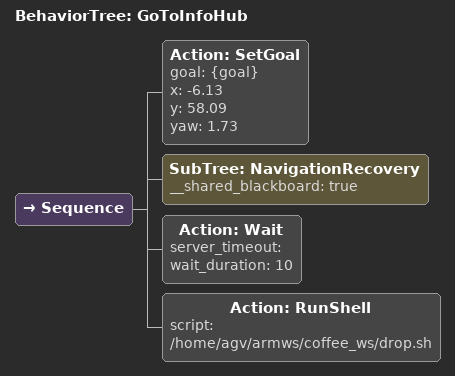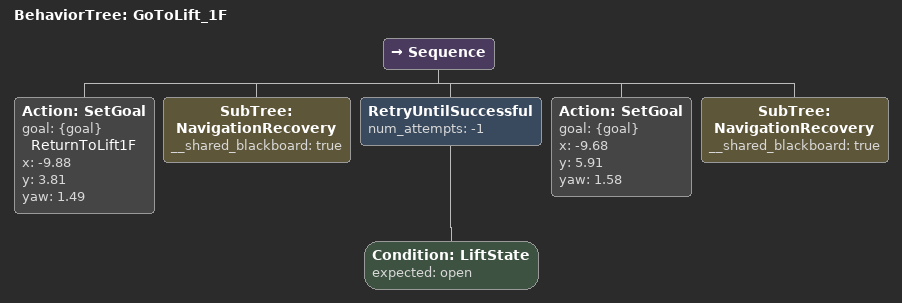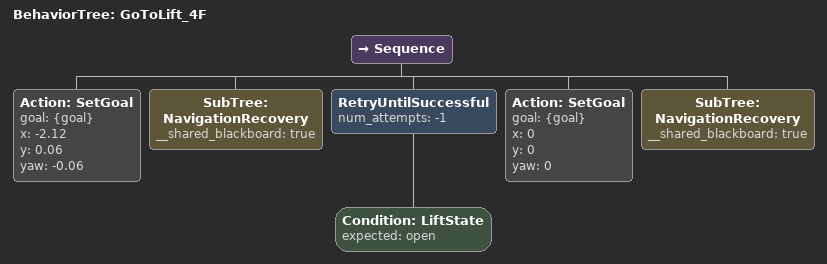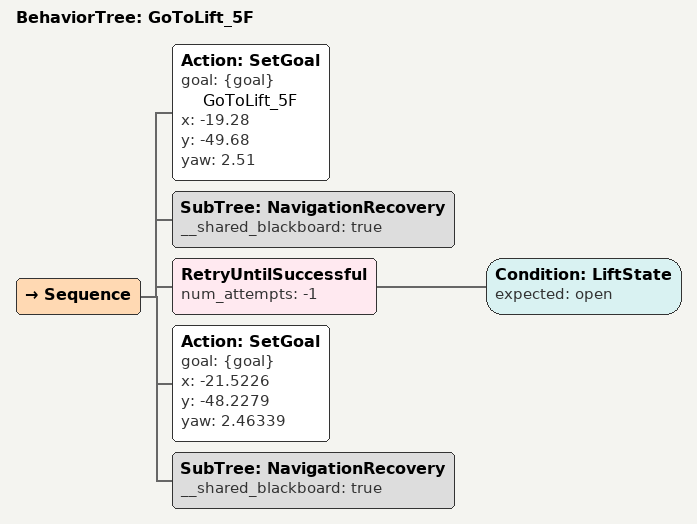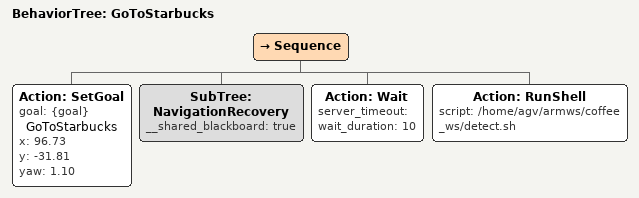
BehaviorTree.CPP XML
<BehaviorTree ID="GoToInfoHub">
    <Sequence>
        <Action ID="SetGoal" goal="{goal}" x="-6.13" y="58.09" yaw="1.73"/>
        <SubTree ID="NavigationRecovery" __shared_blackboard="true"/>
        <Action ID="Wait" server_timeout="" wait_duration="10"/>
        <Action ID="RunShell" script="/home/agv/armws/coffee_ws/drop.sh"/>
    </Sequence>
</BehaviorTree>

<BehaviorTree ID="GoToLift_1F">
    <Sequence>
        <Action ID="SetGoal" goal="{goal}" name="ReturnToLift1F" x="-9.88" y="3.81" yaw="1.49"/>
        <SubTree ID="NavigationRecovery" __shared_blackboard="true"/>
        <RetryUntilSuccessful num_attempts="-1">
            <Condition ID="LiftState" expected="open"/>
        </RetryUntilSuccessful>
        <Action ID="SetGoal" goal="{goal}" x="-9.68" y="5.91" yaw="1.58"/>
        <SubTree ID="NavigationRecovery" __shared_blackboard="true"/>
    </Sequence>
</BehaviorTree>

<BehaviorTree ID="GoToLift_4F">
    <Sequence>
        <Action ID="SetGoal" goal="{goal}" x="-2.12" y="0.06" yaw="-0.06"/>
        <SubTree ID="NavigationRecovery" __shared_blackboard="true"/>
        <RetryUntilSuccessful num_attempts="-1">
            <Condition ID="LiftState" expected="open"/>
        </RetryUntilSuccessful>
        <Action ID="SetGoal" goal="{goal}" x="0" y="0" yaw="0"/>
        <SubTree ID="NavigationRecovery" __shared_blackboard="true"/>
    </Sequence>
</BehaviorTree>

<BehaviorTree ID="GoToLift_5F">
    <Sequence>
        <Action ID="SetGoal" goal="{goal}" name="GoToLift_5F" x="-19.28" y="-49.68" yaw="2.51"/>
        <SubTree ID="NavigationRecovery" __shared_blackboard="true"/>
        <RetryUntilSuccessful num_attempts="-1">
            <Condition ID="LiftState" expected="open"/>
        </RetryUntilSuccessful>
        <Action ID="SetGoal" goal="{goal}" x="-21.5226" y="-48.2279" yaw="2.46339"/>
        <SubTree ID="NavigationRecovery" __shared_blackboard="true"/>
    </Sequence>
</BehaviorTree>

<BehaviorTree ID="GoToStarbucks">
    <Sequence>
        <Action ID="SetGoal" goal="{goal}" name="GoToStarbucks" x="96.73" y="-31.81" yaw="1.10"/>
        <SubTree ID="NavigationRecovery" __shared_blackboard="true"/>
        <Action ID="Wait" server_timeout="" wait_duration="10"/>
        <Action ID="RunShell" script="/home/agv/armws/coffee_ws/detect.sh"/>
    </Sequence>
</BehaviorTree>
